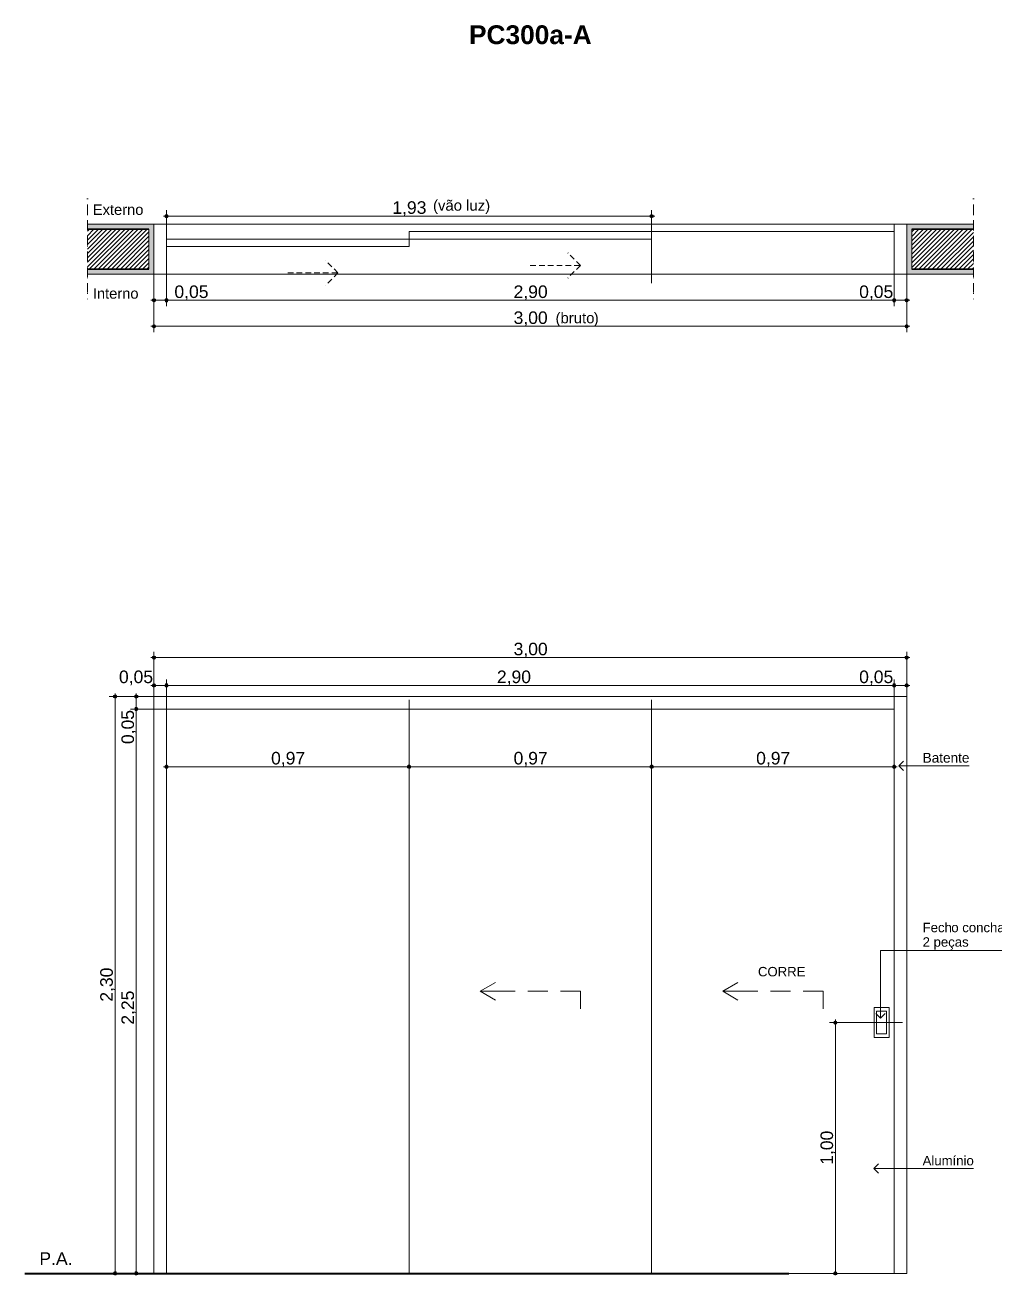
# Paper-space layout 'CAPS I e II_ FL 08.13 DETALHAMENTO DE PORTAS ' of a CAD drawing. Header units: metres. Extents: x 0 to 1400, y 0 to 841.
# Drawn here: x 746.3 to 900.9, y 393.5 to 592.8 of the extents above; entities that cross this region are included whole.
import ezdxf
from ezdxf.xclip import XClip

# ---------------------------------------------------------------- set-up
doc = ezdxf.new("R2010")
doc.units = ezdxf.units.M
doc.header["$MEASUREMENT"] = 0
doc.header["$XCLIPFRAME"] = 0
doc.linetypes.add('Achse', pattern=[0.0023, 0, -0.0008, 0.0015, 0])
doc.linetypes.add('Dashed', pattern=[0.0014, 0.0009, -0.0005])
for name, color, linetype, lineweight in [('0_Caneta_No__1', 7, 'Continuous', 35), ('0_Caneta_No__241', 7, 'Continuous', 13), ('0_Caneta_No__3', 7, 'Continuous', 25), ('0_Caneta_No__5', 7, 'Continuous', 20), ('0_Caneta_No__99', 7, 'Continuous', 20)]:
    doc.layers.add(name, color=color, linetype=linetype, lineweight=lineweight)
for name, color, linetype, lineweight, true_color in [('0_Caneta_No__25', 7, 'Continuous', 13, 0x982312), ('0_Caneta_No__9', 7, 'Continuous', 9, 0x020202), ('0_Caneta_No__96', 7, 'Continuous', 0, 0xb6b6b6), ('0_Caneta_No__97', 7, 'Continuous', 13, 0x6b6b6b)]:
    doc.layers.add(name, color=color, linetype=linetype, lineweight=lineweight, true_color=true_color)
doc.styles.add('GENERATED_STYLE_1', font='arial.ttf')
doc.styles.add('GENERATED_STYLE_2', font='arial.ttf')
pattern_1 = [(45, (27.60237, 827.6281), (-0.3535534, 0.3535534), [])]

# ---------------------------------------------------------------- blocks, each defined once
blk = doc.blocks.new('Drawing_1_1', base_point=(27.6, 827.63))
at = {"linetype": 'Continuous', "lineweight": 0, "ltscale": 1000, "true_color": 0xffffff}
for points in [[(756.21, 561.07), (756.21, 560.27), (766.03, 560.27), (766.03, 553.87), (756.21, 553.87), (756.21, 553.07), (766.83, 553.07), (766.83, 561.07)], [(897.46, 561.07), (886.83, 561.07), (886.83, 553.07), (897.46, 553.07), (897.46, 553.87), (887.63, 553.87), (887.63, 560.27), (897.46, 560.27)]]:
    blk.add_hatch(color=7, dxfattribs=at).paths.add_polyline_path(points)
at = {"linetype": 'Continuous', "lineweight": 0, "ltscale": 1000, "true_color": 0x000000}
h = blk.add_hatch(dxfattribs=at)
h.set_pattern_fill('common_brick_0001', color=18, style=0, pattern_type=2)
h.set_pattern_definition(pattern_1)
h.paths.add_polyline_path([(766.03, 560.27), (756.21, 560.27), (756.21, 553.87), (766.03, 553.87)])
h = blk.add_hatch(dxfattribs=at)
h.set_pattern_fill('common_brick_0001', color=18, style=0, pattern_type=2)
h.set_pattern_definition(pattern_1)
h.paths.add_polyline_path([(887.63, 560.27), (887.63, 553.87), (897.46, 553.87), (897.46, 560.27)])
at = {"layer": '0_Caneta_No__25', "linetype": 'Continuous', "lineweight": 13, "ltscale": 1000, "true_color": 0x982312}
for points in [[(768.58, 562.33), (768.6, 562.23), (768.66, 562.15), (768.74, 562.1), (768.83, 562.08), (768.93, 562.1), (769.01, 562.15), (769.06, 562.23), (769.08, 562.33), (769.06, 562.42), (769.01, 562.51), (768.93, 562.56), (768.83, 562.58), (768.74, 562.56), (768.66, 562.51), (768.6, 562.42)], [(845.92, 562.33), (845.94, 562.23), (845.99, 562.15), (846.07, 562.1), (846.17, 562.08), (846.26, 562.1), (846.34, 562.15), (846.4, 562.23), (846.42, 562.33), (846.4, 562.42), (846.34, 562.51), (846.26, 562.56), (846.17, 562.58), (846.07, 562.56), (845.99, 562.51), (845.94, 562.42)], [(766.58, 548.92), (766.6, 548.82), (766.66, 548.74), (766.74, 548.69), (766.83, 548.67), (766.93, 548.69), (767.01, 548.74), (767.06, 548.82), (767.08, 548.92), (767.06, 549.01), (767.01, 549.09), (766.93, 549.15), (766.83, 549.17), (766.74, 549.15), (766.66, 549.09), (766.6, 549.01)], [(768.58, 548.92), (768.6, 548.82), (768.66, 548.74), (768.74, 548.69), (768.83, 548.67), (768.93, 548.69), (769.01, 548.74), (769.06, 548.82), (769.08, 548.92), (769.06, 549.01), (769.01, 549.09), (768.93, 549.15), (768.83, 549.17), (768.74, 549.15), (768.66, 549.09), (768.6, 549.01)], [(884.58, 548.92), (884.6, 548.82), (884.66, 548.74), (884.74, 548.69), (884.83, 548.67), (884.93, 548.69), (885.01, 548.74), (885.06, 548.82), (885.08, 548.92), (885.06, 549.01), (885.01, 549.09), (884.93, 549.15), (884.83, 549.17), (884.74, 549.15), (884.66, 549.09), (884.6, 549.01)], [(886.58, 548.92), (886.6, 548.82), (886.66, 548.74), (886.74, 548.69), (886.83, 548.67), (886.93, 548.69), (887.01, 548.74), (887.06, 548.82), (887.08, 548.92), (887.06, 549.01), (887.01, 549.09), (886.93, 549.15), (886.83, 549.17), (886.74, 549.15), (886.66, 549.09), (886.6, 549.01)], [(766.58, 544.77), (766.6, 544.68), (766.66, 544.59), (766.74, 544.54), (766.83, 544.52), (766.93, 544.54), (767.01, 544.59), (767.06, 544.68), (767.08, 544.77), (767.06, 544.87), (767.01, 544.95), (766.93, 545), (766.83, 545.02), (766.74, 545), (766.66, 544.95), (766.6, 544.87)], [(886.58, 544.77), (886.6, 544.68), (886.66, 544.59), (886.74, 544.54), (886.83, 544.52), (886.93, 544.54), (887.01, 544.59), (887.06, 544.68), (887.08, 544.77), (887.06, 544.87), (887.01, 544.95), (886.93, 545), (886.83, 545.02), (886.74, 545), (886.66, 544.95), (886.6, 544.87)], [(766.58, 491.94), (766.6, 491.84), (766.66, 491.76), (766.74, 491.71), (766.83, 491.69), (766.93, 491.71), (767.01, 491.76), (767.06, 491.84), (767.08, 491.94), (767.06, 492.03), (767.01, 492.12), (766.93, 492.17), (766.83, 492.19), (766.74, 492.17), (766.66, 492.12), (766.6, 492.03)], [(886.58, 491.94), (886.6, 491.84), (886.66, 491.76), (886.74, 491.71), (886.83, 491.69), (886.93, 491.71), (887.01, 491.76), (887.06, 491.84), (887.08, 491.94), (887.06, 492.03), (887.01, 492.12), (886.93, 492.17), (886.83, 492.19), (886.74, 492.17), (886.66, 492.12), (886.6, 492.03)], [(766.58, 487.5), (766.6, 487.4), (766.66, 487.32), (766.74, 487.27), (766.83, 487.25), (766.93, 487.27), (767.01, 487.32), (767.06, 487.4), (767.08, 487.5), (767.06, 487.6), (767.01, 487.68), (766.93, 487.73), (766.83, 487.75), (766.74, 487.73), (766.66, 487.68), (766.6, 487.6)], [(768.58, 487.5), (768.6, 487.4), (768.66, 487.32), (768.74, 487.27), (768.83, 487.25), (768.93, 487.27), (769.01, 487.32), (769.06, 487.4), (769.08, 487.5), (769.06, 487.6), (769.01, 487.68), (768.93, 487.73), (768.83, 487.75), (768.74, 487.73), (768.66, 487.68), (768.6, 487.6)], [(884.58, 487.5), (884.6, 487.4), (884.66, 487.32), (884.74, 487.27), (884.83, 487.25), (884.93, 487.27), (885.01, 487.32), (885.06, 487.4), (885.08, 487.5), (885.06, 487.6), (885.01, 487.68), (884.93, 487.73), (884.83, 487.75), (884.74, 487.73), (884.66, 487.68), (884.6, 487.6)], [(886.58, 487.5), (886.6, 487.4), (886.66, 487.32), (886.74, 487.27), (886.83, 487.25), (886.93, 487.27), (887.01, 487.32), (887.06, 487.4), (887.08, 487.5), (887.06, 487.6), (887.01, 487.68), (886.93, 487.73), (886.83, 487.75), (886.74, 487.73), (886.66, 487.68), (886.6, 487.6)], [(760.38, 485.74), (760.4, 485.64), (760.46, 485.56), (760.54, 485.51), (760.63, 485.49), (760.73, 485.51), (760.81, 485.56), (760.86, 485.64), (760.88, 485.74), (760.86, 485.83), (760.81, 485.92), (760.73, 485.97), (760.63, 485.99), (760.54, 485.97), (760.46, 485.92), (760.4, 485.83)], [(763.76, 485.74), (763.78, 485.64), (763.84, 485.56), (763.92, 485.51), (764.01, 485.49), (764.11, 485.51), (764.19, 485.56), (764.24, 485.64), (764.26, 485.74), (764.24, 485.83), (764.19, 485.92), (764.11, 485.97), (764.01, 485.99), (763.92, 485.97), (763.84, 485.92), (763.78, 485.83)], [(763.76, 483.74), (763.78, 483.64), (763.84, 483.56), (763.92, 483.51), (764.01, 483.49), (764.11, 483.51), (764.19, 483.56), (764.24, 483.64), (764.26, 483.74), (764.24, 483.83), (764.19, 483.92), (764.11, 483.97), (764.01, 483.99), (763.92, 483.97), (763.84, 483.92), (763.78, 483.83)], [(768.58, 474.53), (768.6, 474.44), (768.66, 474.36), (768.74, 474.3), (768.83, 474.28), (768.93, 474.3), (769.01, 474.36), (769.06, 474.44), (769.08, 474.53), (769.06, 474.63), (769.01, 474.71), (768.93, 474.76), (768.83, 474.78), (768.74, 474.76), (768.66, 474.71), (768.6, 474.63)], [(807.25, 474.53), (807.27, 474.44), (807.32, 474.36), (807.4, 474.3), (807.5, 474.28), (807.6, 474.3), (807.68, 474.36), (807.73, 474.44), (807.75, 474.53), (807.73, 474.63), (807.68, 474.71), (807.6, 474.76), (807.5, 474.78), (807.4, 474.76), (807.32, 474.71), (807.27, 474.63)], [(845.92, 474.53), (845.94, 474.44), (845.99, 474.36), (846.07, 474.3), (846.17, 474.28), (846.26, 474.3), (846.34, 474.36), (846.4, 474.44), (846.42, 474.53), (846.4, 474.63), (846.34, 474.71), (846.26, 474.76), (846.17, 474.78), (846.07, 474.76), (845.99, 474.71), (845.94, 474.63)], [(884.58, 474.53), (884.6, 474.44), (884.66, 474.36), (884.74, 474.3), (884.83, 474.28), (884.93, 474.3), (885.01, 474.36), (885.06, 474.44), (885.08, 474.53), (885.06, 474.63), (885.01, 474.71), (884.93, 474.76), (884.83, 474.78), (884.74, 474.76), (884.66, 474.71), (884.6, 474.63)], [(875.21, 433.73), (875.23, 433.63), (875.28, 433.55), (875.36, 433.5), (875.46, 433.48), (875.55, 433.5), (875.63, 433.55), (875.69, 433.63), (875.71, 433.73), (875.69, 433.82), (875.63, 433.9), (875.55, 433.96), (875.46, 433.98), (875.36, 433.96), (875.28, 433.9), (875.23, 433.82)], [(760.38, 393.74), (760.4, 393.64), (760.46, 393.56), (760.54, 393.51), (760.63, 393.49), (760.73, 393.51), (760.81, 393.56), (760.86, 393.64), (760.88, 393.74), (760.86, 393.83), (760.81, 393.92), (760.73, 393.97), (760.63, 393.99), (760.54, 393.97), (760.46, 393.92), (760.4, 393.83)], [(763.76, 393.74), (763.78, 393.64), (763.84, 393.56), (763.92, 393.51), (764.01, 393.49), (764.11, 393.51), (764.19, 393.56), (764.24, 393.64), (764.26, 393.74), (764.24, 393.83), (764.19, 393.92), (764.11, 393.97), (764.01, 393.99), (763.92, 393.97), (763.84, 393.92), (763.78, 393.83)], [(875.21, 393.74), (875.23, 393.64), (875.28, 393.56), (875.36, 393.51), (875.46, 393.49), (875.55, 393.51), (875.63, 393.56), (875.69, 393.64), (875.71, 393.74), (875.69, 393.83), (875.63, 393.92), (875.55, 393.97), (875.46, 393.99), (875.36, 393.97), (875.28, 393.92), (875.23, 393.83)]]:
    blk.add_hatch(color=24, dxfattribs=at).paths.add_polyline_path(points)
at = {"layer": '0_Caneta_No__1', "color": 7, "linetype": 'Continuous', "lineweight": 40, "ltscale": 1000}
blk.add_line((746.27, 393.74), (868.05, 393.74), dxfattribs=at)
at = {"layer": '0_Caneta_No__241', "color": 7, "linetype": 'Achse', "lineweight": 13, "ltscale": 1000}
for p, q in [((756.21, 565.07), (756.21, 549.07)), ((897.46, 565.07), (897.46, 549.07))]:
    blk.add_line(p, q, dxfattribs=at)
at = {"layer": '0_Caneta_No__241', "color": 7, "linetype": 'Continuous', "lineweight": 13, "ltscale": 1000}
for p, q in [((756.21, 561.07), (766.83, 561.07)), ((766.03, 560.27), (766.03, 553.87)), ((766.83, 561.07), (766.83, 553.07)), ((897.46, 561.07), (886.83, 561.07)), ((886.83, 561.07), (886.83, 553.07)), ((887.63, 560.27), (887.63, 553.87)), ((766.83, 553.07), (756.21, 553.07)), ((886.83, 553.07), (897.46, 553.07)), ((818.83, 438.74), (821.26, 440.14)), ((822.03, 438.74), (818.83, 438.74)), ((818.83, 438.74), (821.26, 437.34)), ((824.43, 438.74), (822.03, 438.74)), ((829.63, 438.74), (826.43, 438.74)), ((834.83, 438.74), (831.63, 438.74)), ((834.83, 438.74), (834.83, 435.94)), ((857.5, 438.74), (859.93, 440.14)), ((860.7, 438.74), (857.5, 438.74)), ((857.5, 438.74), (859.93, 437.34)), ((863.1, 438.74), (860.7, 438.74)), ((868.3, 438.74), (865.1, 438.74)), ((873.5, 438.74), (870.3, 438.74)), ((873.5, 438.74), (873.5, 435.94))]:
    blk.add_line(p, q, dxfattribs=at)
at = {"layer": '0_Caneta_No__25', "color": 24, "linetype": 'Continuous', "lineweight": 13, "ltscale": 1000, "true_color": 0x982312}
for p, q in [((768.33, 562.33), (768.58, 562.33)), ((768.83, 562.58), (768.83, 563.27)), ((769.08, 562.33), (845.92, 562.33)), ((846.17, 562.58), (846.17, 563.27)), ((846.42, 562.33), (846.67, 562.33)), ((768.83, 551.64), (768.83, 562.08)), ((846.17, 551.64), (846.17, 562.08)), ((766.83, 549.17), (766.83, 559.6)), ((768.83, 549.17), (768.83, 559.6)), ((884.83, 549.17), (884.83, 559.6)), ((886.83, 549.17), (886.83, 559.6)), ((766.83, 545.02), (766.83, 555.46)), ((886.83, 545.02), (886.83, 555.46)), ((766.33, 548.92), (766.58, 548.92)), ((766.83, 547.98), (766.83, 548.67)), ((767.08, 548.92), (768.58, 548.92)), ((768.83, 547.98), (768.83, 548.67)), ((769.08, 548.92), (884.58, 548.92)), ((884.83, 547.98), (884.83, 548.67)), ((885.08, 548.92), (886.58, 548.92)), ((886.83, 547.98), (886.83, 548.67)), ((887.08, 548.92), (887.33, 548.92)), ((766.33, 544.77), (766.58, 544.77)), ((766.83, 543.83), (766.83, 544.52)), ((767.08, 544.77), (886.58, 544.77)), ((886.83, 543.83), (886.83, 544.52)), ((887.08, 544.77), (887.33, 544.77)), ((766.83, 492.19), (766.83, 492.88)), ((886.83, 492.19), (886.83, 492.88)), ((766.33, 491.94), (766.58, 491.94)), ((766.83, 481.25), (766.83, 491.69)), ((767.08, 491.94), (886.58, 491.94)), ((886.83, 481.25), (886.83, 491.69)), ((887.08, 491.94), (887.33, 491.94)), ((766.83, 487.75), (766.83, 488.44)), ((768.83, 487.75), (768.83, 488.44)), ((884.83, 487.75), (884.83, 488.44)), ((886.83, 487.75), (886.83, 488.44)), ((766.33, 487.5), (766.58, 487.5)), ((766.83, 476.81), (766.83, 487.25)), ((767.08, 487.5), (768.58, 487.5)), ((768.83, 476.81), (768.83, 487.25)), ((769.08, 487.5), (884.58, 487.5)), ((884.83, 476.81), (884.83, 487.25)), ((885.08, 487.5), (886.58, 487.5)), ((886.83, 476.81), (886.83, 487.25)), ((887.08, 487.5), (887.33, 487.5)), ((760.38, 485.74), (759.7, 485.74)), ((760.63, 485.99), (760.63, 486.24)), ((760.63, 393.99), (760.63, 485.49)), ((771.32, 485.74), (760.88, 485.74)), ((763.76, 485.74), (763.07, 485.74)), ((764.01, 485.99), (764.01, 486.24)), ((764.01, 483.99), (764.01, 485.49)), ((774.7, 485.74), (764.26, 485.74)), ((768.83, 474.78), (768.83, 485.22)), ((807.5, 474.78), (807.5, 485.22)), ((846.17, 474.78), (846.17, 485.22)), ((884.83, 474.78), (884.83, 485.22)), ((763.76, 483.74), (763.07, 483.74)), ((764.01, 393.99), (764.01, 483.49)), ((774.7, 483.74), (764.26, 483.74)), ((768.33, 474.53), (768.58, 474.53)), ((769.08, 474.53), (807.25, 474.53)), ((807.75, 474.53), (845.92, 474.53)), ((846.42, 474.53), (884.58, 474.53)), ((885.08, 474.53), (885.33, 474.53)), ((885.55, 474.66), (886.3, 475.41)), ((885.55, 474.66), (889.27, 474.66)), ((885.55, 474.66), (886.3, 473.91)), ((889.27, 474.66), (896.8, 474.66)), ((768.83, 473.6), (768.83, 474.28)), ((807.5, 473.6), (807.5, 474.28)), ((846.17, 473.6), (846.17, 474.28)), ((884.83, 473.6), (884.83, 474.28)), ((882.66, 434.45), (882.66, 445.26)), ((882.66, 445.26), (889.27, 445.26)), ((889.27, 445.26), (914.15, 445.26)), ((882.66, 434.45), (881.91, 435.2)), ((882.66, 434.45), (883.41, 435.2)), ((875.21, 433.73), (874.52, 433.73)), ((875.46, 433.98), (875.46, 434.23)), ((875.46, 393.99), (875.46, 433.48)), ((886.14, 433.73), (875.71, 433.73)), ((881.58, 410.46), (882.33, 411.21)), ((881.58, 410.46), (884.43, 410.46)), ((881.58, 410.46), (882.33, 409.71)), ((884.43, 410.46), (889.27, 410.46)), ((889.27, 410.46), (897.47, 410.46)), ((760.38, 393.74), (759.7, 393.74)), ((771.32, 393.74), (760.88, 393.74)), ((763.76, 393.74), (763.07, 393.74)), ((774.7, 393.74), (764.26, 393.74)), ((875.21, 393.74), (874.52, 393.74)), ((886.14, 393.74), (875.71, 393.74))]:
    blk.add_line(p, q, dxfattribs=at)
for centre in [(768.83, 562.33), (846.17, 562.33), (766.83, 548.92), (768.83, 548.92), (884.83, 548.92), (886.83, 548.92), (766.83, 544.77), (886.83, 544.77), (766.83, 491.94), (886.83, 491.94), (766.83, 487.5), (768.83, 487.5), (884.83, 487.5), (886.83, 487.5), (760.63, 485.74), (764.01, 485.74), (764.01, 483.74), (768.83, 474.53), (807.5, 474.53), (846.17, 474.53), (884.83, 474.53), (875.46, 433.73), (760.63, 393.74), (764.01, 393.74), (875.46, 393.74)]:
    blk.add_circle(centre, 0.25, dxfattribs=at)
at = {"layer": '0_Caneta_No__3', "color": 7, "linetype": 'Continuous', "lineweight": 30, "ltscale": 1000}
for p, q in [((756.21, 560.27), (766.03, 560.27)), ((897.46, 560.27), (887.63, 560.27)), ((766.03, 553.87), (756.21, 553.87)), ((887.63, 553.87), (897.46, 553.87))]:
    blk.add_line(p, q, dxfattribs=at)
at = {"layer": '0_Caneta_No__9', "color": 18, "linetype": 'Continuous', "lineweight": 9, "ltscale": 1000, "true_color": 0x020202}
for p, q in [((768.83, 561.07), (766.83, 561.07)), ((766.83, 561.07), (766.83, 553.07)), ((768.83, 553.07), (768.83, 561.07)), ((846.17, 561.07), (884.83, 561.07)), ((846.17, 559.87), (846.17, 561.07)), ((886.83, 561.07), (884.83, 561.07)), ((884.83, 561.07), (884.83, 553.07)), ((884.83, 561.07), (884.83, 559.87)), ((886.83, 553.07), (886.83, 561.07)), ((768.83, 558.67), (807.5, 558.67)), ((768.83, 557.47), (768.83, 558.67)), ((807.5, 559.87), (846.17, 559.87)), ((807.5, 558.67), (807.5, 559.87)), ((846.17, 558.67), (807.5, 558.67)), ((807.5, 558.67), (807.5, 557.47)), ((884.83, 559.87), (846.17, 559.87)), ((846.17, 559.87), (846.17, 558.67)), ((807.5, 557.47), (768.83, 557.47)), ((766.83, 553.07), (768.83, 553.07)), ((884.83, 553.07), (886.83, 553.07)), ((766.83, 483.74), (766.83, 485.74)), ((766.83, 485.74), (886.83, 485.74)), ((886.83, 485.74), (886.83, 483.74)), ((766.83, 393.74), (766.83, 483.74)), ((807.5, 483.74), (768.83, 483.74)), ((768.83, 483.74), (768.83, 393.74)), ((807.5, 393.74), (807.5, 483.74)), ((884.83, 483.74), (807.5, 483.74)), ((846.17, 393.74), (846.17, 483.74)), ((884.83, 393.74), (884.83, 483.74)), ((886.83, 483.74), (886.83, 393.74)), ((881.63, 431.34), (881.63, 436.14)), ((881.63, 436.14), (884.03, 436.14)), ((883.63, 435.54), (882.03, 435.54)), ((882.03, 435.54), (882.03, 431.94)), ((883.63, 431.94), (883.63, 435.54)), ((884.03, 436.14), (884.03, 431.34)), ((884.03, 431.34), (881.63, 431.34)), ((882.03, 431.94), (883.63, 431.94)), ((768.83, 393.74), (766.83, 393.74)), ((768.83, 393.74), (807.5, 393.74)), ((807.5, 393.74), (846.17, 393.74)), ((846.17, 393.74), (884.83, 393.74)), ((886.83, 393.74), (884.83, 393.74))]:
    blk.add_line(p, q, dxfattribs=at)
at = {"layer": '0_Caneta_No__96', "color": 253, "linetype": 'Continuous', "lineweight": 0, "ltscale": 1000, "true_color": 0xb6b6b6}
for p, q in [((766.83, 561.07), (886.83, 561.07)), ((766.83, 553.07), (886.83, 553.07))]:
    blk.add_line(p, q, dxfattribs=at)
at = {"layer": '0_Caneta_No__97', "color": 251, "linetype": 'Dashed', "lineweight": 13, "ltscale": 1000, "true_color": 0x6b6b6b}
for p, q in [((834.83, 554.47), (832.83, 556.47)), ((796.17, 553.27), (794.17, 555.27)), ((826.83, 554.47), (834.83, 554.47)), ((834.83, 554.47), (832.83, 552.47)), ((788.17, 553.27), (796.17, 553.27)), ((796.17, 553.27), (794.17, 551.27))]:
    blk.add_line(p, q, dxfattribs=at)
at = {"layer": '0_Caneta_No__1', "color": 7, "linetype": 'Continuous', "lineweight": 40, "insert": (826.83, 591.24), "char_height": 3, "attachment_point": 5, "style": 'GENERATED_STYLE_2'}
blk.add_mtext('\\A1;{\\pqc;\\fArial|b1|i0|c0|p0;\\W1.000000;PC300a-A}', dxfattribs=at)
at = {"layer": '0_Caneta_No__241', "color": 7, "linetype": 'Continuous', "lineweight": 13, "char_height": 1.5, "attachment_point": 7, "style": 'GENERATED_STYLE_1'}
for s, insert in [('\\A1;{\\pql;\\pt0;\\fArial|b0|i0|c0|p0;\\W1.000000;Fech}', (889.37, 448.13)), ('\\A1;{\\pql;\\pt0;\\fArial|b0|i0|c0|p0;\\W1.000000;o concha de embutir}', (893.94, 448.13)), ('\\A1;{\\pql;\\pt0;\\fArial|b0|i0|c0|p0;\\W1.000000;2 peças}', (889.37, 445.38)), ('\\A1;{\\pql;\\pt0;\\fArial|b0|i0|c0|p0;\\W1.000000; }', (896.57, 445.78))]:
    blk.add_mtext(s, dxfattribs=dict(at, insert=insert))
at = {"layer": '0_Caneta_No__25', "color": 24, "linetype": 'Continuous', "lineweight": 13, "true_color": 0x982312, "attachment_point": 7, "style": 'GENERATED_STYLE_1'}
for s, insert, char_height in [('\\A1;{\\pql;\\pt0;\\fArial|b0|i0|c0|p0;\\W1.000000;Externo}', (757.09, 562.51), 1.6737), ('\\A1;{\\pql;\\pt0;\\fArial|b0|i0|c0|p0;\\W1.000000;1,93}', (804.83, 562.33), 2), ('\\A1;{\\pql;\\pt0;\\fArial|b0|i0|c0|p0;\\W1.000000;(vão luz)}', (811.32, 562.69), 1.7), ('\\A1;{\\pql;\\pt0;\\fArial|b0|i0|c0|p0;\\W1.000000;Interno}', (757.09, 549.15), 1.6737), ('\\A1;{\\pql;\\pt0;\\fArial|b0|i0|c0|p0;\\W1.000000;0,05}', (770.09, 548.91), 2), ('\\A1;{\\pql;\\pt0;\\fArial|b0|i0|c0|p0;\\W1.000000;2,90}', (824.16, 548.91), 2), ('\\A1;{\\pql;\\pt0;\\fArial|b0|i0|c0|p0;\\W1.000000;0,05}', (879.25, 548.91), 2), ('\\A1;{\\pql;\\pt0;\\fArial|b0|i0|c0|p0;\\W1.000000;3,00}', (824.16, 544.77), 2), ('\\A1;{\\pql;\\pt0;\\fArial|b0|i0|c0|p0;\\W1.000000;(bruto}', (830.85, 544.74), 1.7), ('\\A1;{\\pql;\\pt0;\\fArial|b0|i0|c0|p0;\\W1.000000;)}', (836.94, 544.74), 1.7), ('\\A1;{\\pql;\\pt0;\\fArial|b0|i0|c0|p0;\\W1.000000;3,00}', (824.16, 491.94), 2), ('\\A1;{\\pql;\\pt0;\\fArial|b0|i0|c0|p0;\\W1.000000;0,05}', (761.25, 487.5), 2), ('\\A1;{\\pql;\\pt0;\\fArial|b0|i0|c0|p0;\\W1.000000;2,90}', (821.5, 487.5), 2), ('\\A1;{\\pql;\\pt0;\\fArial|b0|i0|c0|p0;\\W1.000000;0,05}', (879.25, 487.5), 2), ('\\A1;{\\pql;\\pt0;\\fArial|b0|i0|c0|p0;\\W1.000000;0,97}', (785.5, 474.53), 2), ('\\A1;{\\pql;\\pt0;\\fArial|b0|i0|c0|p0;\\W1.000000;0,97}', (824.16, 474.53), 2), ('\\A1;{\\pql;\\pt0;\\fArial|b0|i0|c0|p0;\\W1.000000;0,97}', (862.83, 474.53), 2)]:
    blk.add_mtext(s, dxfattribs=dict(at, insert=insert, char_height=char_height))
at = {"layer": '0_Caneta_No__25', "color": 24, "linetype": 'Continuous', "lineweight": 13, "true_color": 0x982312, "char_height": 2, "attachment_point": 7, "rotation": 90, "style": 'GENERATED_STYLE_1'}
for s, insert in [('\\A1;{\\pql;\\pt0;\\fArial|b0|i0|c0|p0;\\W1.000000;0,05}', (764.02, 478.15)), ('\\A1;{\\pql;\\pt0;\\fArial|b0|i0|c0|p0;\\W1.000000;2,30}', (760.64, 437.07)), ('\\A1;{\\pql;\\pt0;\\fArial|b0|i0|c0|p0;\\W1.000000;2,25}', (764.02, 433.4)), ('\\A1;{\\pql;\\pt0;\\fArial|b0|i0|c0|p0;\\W1.000000;1,00}', (875.46, 411.06))]:
    blk.add_mtext(s, dxfattribs=dict(at, insert=insert))
at = {"layer": '0_Caneta_No__5', "color": 7, "linetype": 'Continuous', "lineweight": 20, "attachment_point": 7, "style": 'GENERATED_STYLE_1'}
for s, insert, char_height in [('\\A1;{\\pql;\\pt0;\\fArial|b0|i0|c0|p0;\\W1.000000;CORRE}', (863.12, 441.09), 1.5), ('\\A1;{\\pql;\\pt0;\\fArial|b0|i0|c0|p0;\\W1.000000;P.A.}', (748.57, 395.11), 2)]:
    blk.add_mtext(s, dxfattribs=dict(at, insert=insert, char_height=char_height))
at = {"layer": '0_Caneta_No__99', "color": 7, "linetype": 'Continuous', "lineweight": 20, "attachment_point": 7, "style": 'GENERATED_STYLE_1'}
for s, insert, char_height in [('\\A1;{\\pql;\\pt0;\\fArial|b0|i0|c0|p0;\\W1.000000;Batente}', (889.37, 475.17), 1.55), ('\\A1;{\\pql;\\pt0;\\fArial|b0|i0|c0|p0;\\W1.000000;Alumínio}', (889.37, 410.96), 1.5)]:
    blk.add_mtext(s, dxfattribs=dict(at, insert=insert, char_height=char_height))

psp = doc.layouts.new('CAPS I e II_ FL 08.13 DETALHAMENTO DE PORTAS ')

# ---------------------------------------------------------------- block references
at = {"color": 64, "linetype": 'Continuous', "lineweight": 0, "ltscale": 1000, "true_color": 0x80aa00}
ref = psp.add_blockref('Drawing_1_1', (27.6, 827.63), dxfattribs=at)
XClip(ref).set_block_clipping_path([(27.5923725369, 827.6381340294), (27.5923725369, 136.6125430929), (792.8962344417, 136.6125430929), (792.8962344417, 364.0724860526), (1394.3636701186, 364.0724860526), (1394.3636701186, 827.6381340294)])

doc.saveas('drawing.dxf')
